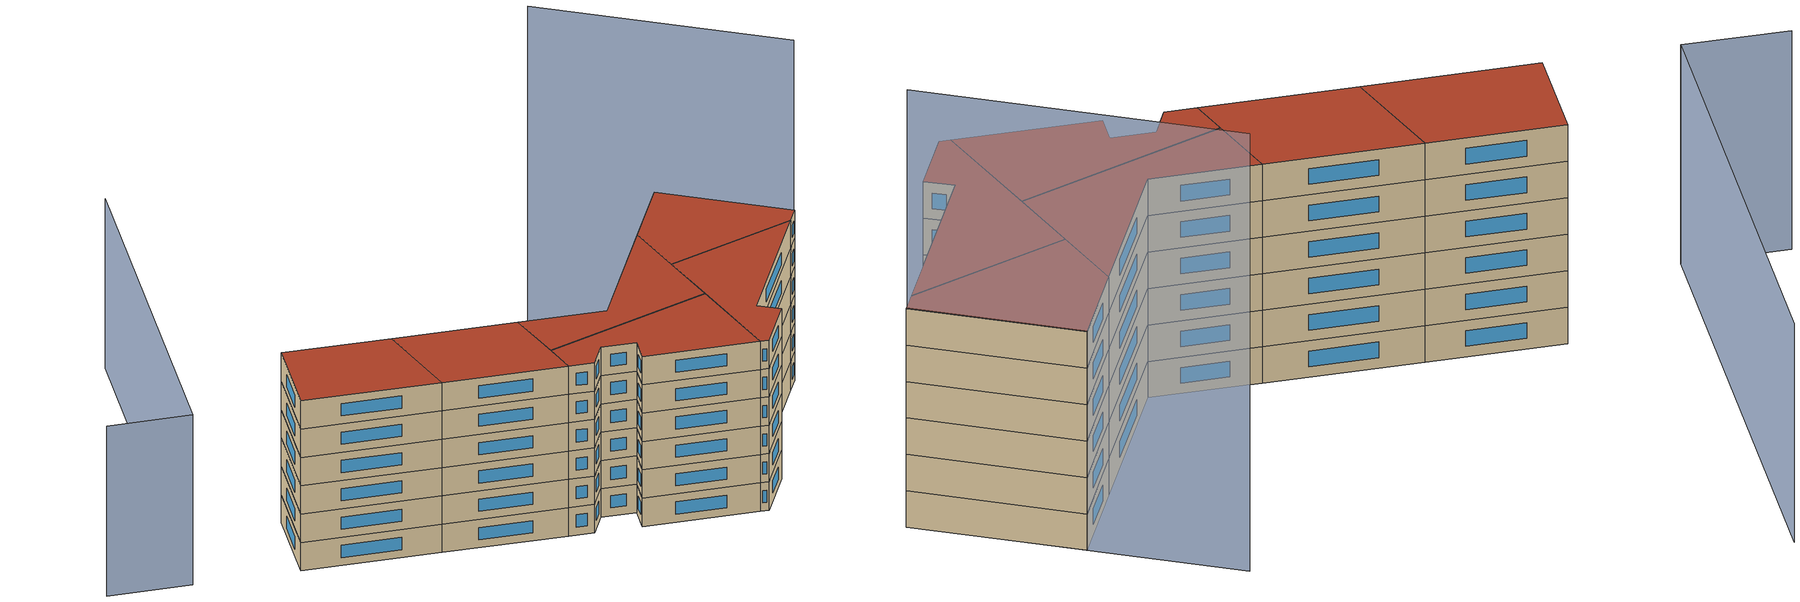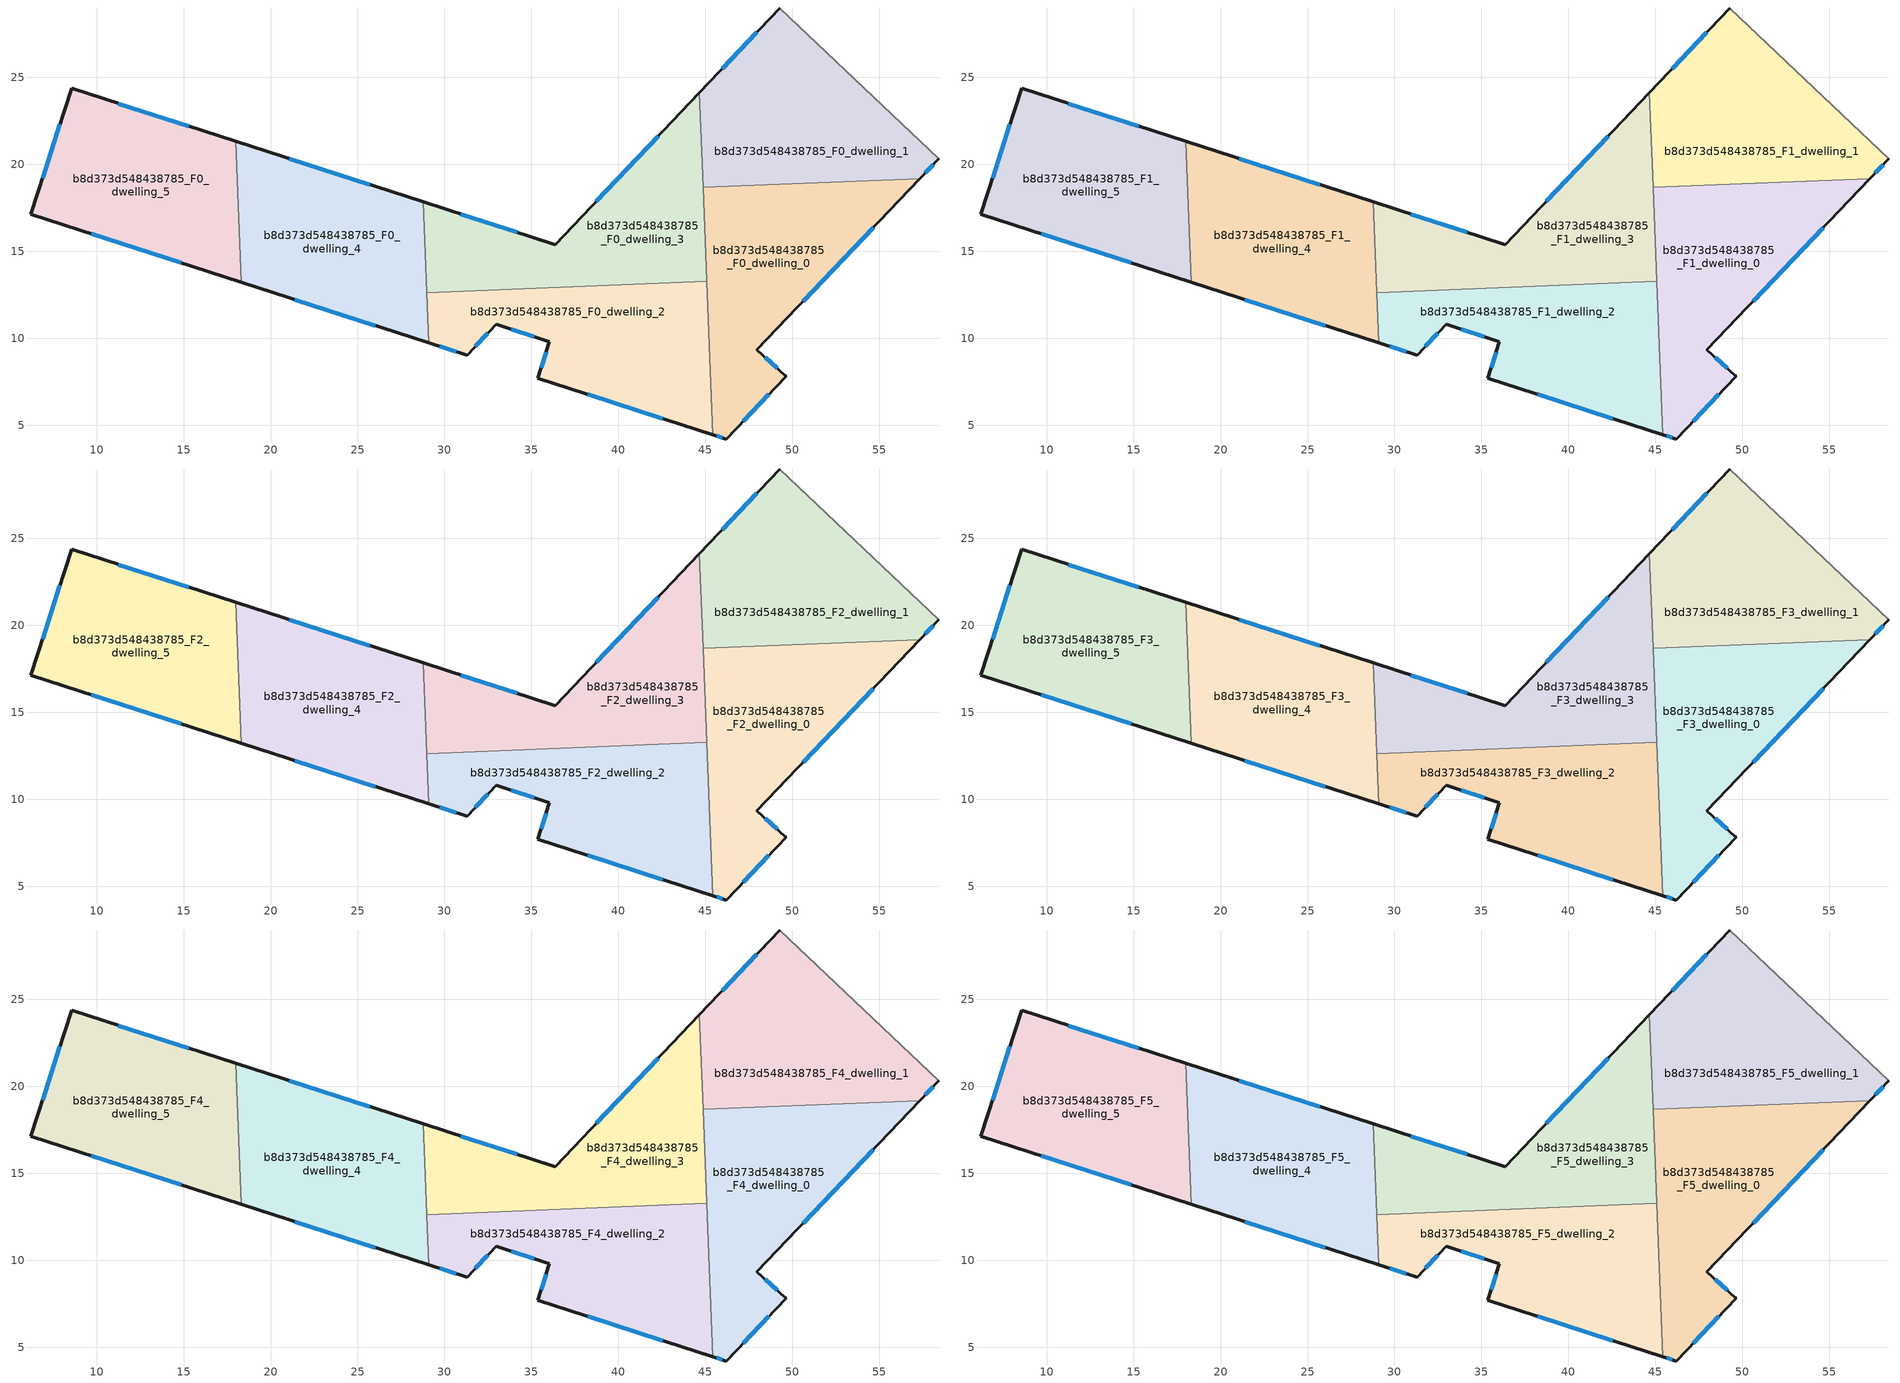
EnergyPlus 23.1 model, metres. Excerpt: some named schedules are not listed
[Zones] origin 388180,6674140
b8d373d548438785_F0_dwelling_0
 floor ground (EU_floor_Construction): 57.34,19.18 47.98,9.33 49.62,7.85 49.65,7.83 46.21,4.21 45.45,4.45 44.87,18.68 z0
 wall outside (EU_wall_Construction): 45.45,4.45 46.21,4.21 49.65,7.83 49.62,7.85 47.98,9.33 57.34,19.18 z0:3
 wall to b8d373d548438785_F0_dwelling_1 (EU_wall_Construction): 57.34,19.18 44.87,18.68 z0:3
 wall to b8d373d548438785_F0_dwelling_2 (EU_wall_Construction): 45.09,13.27 45.45,4.45 z0:3
 wall to b8d373d548438785_F0_dwelling_3 (EU_wall_Construction): 44.87,18.68 45.09,13.27 z0:3
 window (EU_Window_Construction): 49.15,8.27 48.44,8.91 / 47.19,5.24 48.67,6.79 / 45.66,4.38 45.99,4.28 / 50.65,12.14 54.67,16.36 z0.86:2.14
b8d373d548438785_F0_dwelling_1
 floor ground (EU_floor_Construction): 58.42,20.32 57.34,19.18 44.87,18.68 44.66,24.11 49.29,29 z0
 wall outside (EU_wall_Construction): 49.29,29 44.66,24.11 / 57.34,19.18 58.42,20.32 z0:3
 wall adiabatic (EU_wall_Construction): 58.42,20.32 49.29,29 z0:3
 wall to b8d373d548438785_F0_dwelling_3 (EU_wall_Construction): 44.66,24.11 44.87,18.68 z0:3
 window (EU_Window_Construction): 47.97,27.6 45.98,25.51 / 57.65,19.5 58.11,19.99 z0.86:2.14
b8d373d548438785_F0_dwelling_2
 floor ground (EU_floor_Construction): 45.09,13.27 45.45,4.45 35.36,7.71 36.04,9.81 32.97,10.8 31.3,9.02 29.1,9.73 28.98,12.63 z0
 wall outside (EU_wall_Construction): 29.1,9.73 31.3,9.02 32.97,10.8 36.04,9.81 35.36,7.71 45.45,4.45 z0:3
 wall to b8d373d548438785_F0_dwelling_3 (EU_wall_Construction): 45.09,13.27 28.98,12.63 z0:3
 wall to b8d373d548438785_F0_dwelling_4 (EU_wall_Construction): 28.98,12.63 29.1,9.73 z0:3
 window (EU_Window_Construction): 35.85,9.21 35.56,8.31 / 33.85,10.52 35.17,10.09 / 31.78,9.53 32.49,10.29 / 29.73,9.53 30.67,9.22 / 38.24,6.78 42.57,5.38 z0.86:2.14
b8d373d548438785_F0_dwelling_3
 floor ground (EU_floor_Construction): 44.66,24.11 45.09,13.27 28.98,12.63 28.77,17.84 36.36,15.39 z0
 wall outside (EU_wall_Construction): 44.66,24.11 36.36,15.39 28.77,17.84 z0:3
 wall to b8d373d548438785_F0_dwelling_4 (EU_wall_Construction): 28.77,17.84 28.98,12.63 z0:3
 window (EU_Window_Construction): 34.2,16.09 30.94,17.14 / 42.29,21.62 38.73,17.88 z0.86:2.14
b8d373d548438785_F0_dwelling_4
 floor ground (EU_floor_Construction): 28.77,17.84 29.1,9.73 18.32,13.21 18,21.32 z0
 wall outside (EU_wall_Construction): 18.32,13.21 29.1,9.73 / 28.77,17.84 18,21.32 z0:3
 wall to b8d373d548438785_F0_dwelling_5 (EU_wall_Construction): 18,21.32 18.32,13.21 z0:3
 window (EU_Window_Construction): 21.4,12.22 26.02,10.73 / 25.69,18.84 21.07,20.33 z0.86:2.14
b8d373d548438785_F0_dwelling_5
 floor ground (EU_floor_Construction): 18,21.32 18.32,13.21 6.21,17.12 8.55,24.37 z0
 wall outside (EU_wall_Construction): 18,21.32 8.55,24.37 6.21,17.12 18.32,13.21 z0:3
 window (EU_Window_Construction): 9.67,16.01 14.86,14.33 / 7.89,22.3 6.88,19.19 / 15.3,22.19 11.25,23.5 z0.86:2.14
b8d373d548438785_F1_dwelling_0
 floor to b8d373d548438785_F0_dwelling_0 (EU_floor_Construction): 57.34,19.18 47.98,9.33 49.62,7.85 49.65,7.83 46.21,4.21 45.45,4.45 44.87,18.68 z3
 wall outside (EU_wall_Construction): 45.45,4.45 46.21,4.21 49.65,7.83 49.62,7.85 47.98,9.33 57.34,19.18 z3:6
 wall to b8d373d548438785_F1_dwelling_1 (EU_wall_Construction): 57.34,19.18 44.87,18.68 z3:6
 wall to b8d373d548438785_F1_dwelling_2 (EU_wall_Construction): 45.09,13.27 45.45,4.45 z3:6
 wall to b8d373d548438785_F1_dwelling_3 (EU_wall_Construction): 44.87,18.68 45.09,13.27 z3:6
 window (EU_Window_Construction): 49.15,8.27 48.44,8.91 / 47.19,5.24 48.67,6.79 / 45.66,4.38 45.99,4.28 / 50.65,12.14 54.67,16.36 z3.86:5.14
b8d373d548438785_F1_dwelling_1
 floor to b8d373d548438785_F0_dwelling_1 (EU_floor_Construction): 58.42,20.32 57.34,19.18 44.87,18.68 44.66,24.11 49.29,29 z3
 wall outside (EU_wall_Construction): 49.29,29 44.66,24.11 / 57.34,19.18 58.42,20.32 z3:6
 wall adiabatic (EU_wall_Construction): 58.42,20.32 49.29,29 z3:6
 wall to b8d373d548438785_F1_dwelling_3 (EU_wall_Construction): 44.66,24.11 44.87,18.68 z3:6
 window (EU_Window_Construction): 47.97,27.6 45.98,25.51 / 57.65,19.5 58.11,19.99 z3.86:5.14
b8d373d548438785_F1_dwelling_2
 floor to b8d373d548438785_F0_dwelling_2 (EU_floor_Construction): 45.09,13.27 45.45,4.45 35.36,7.71 36.04,9.81 32.97,10.8 31.3,9.02 29.1,9.73 28.98,12.63 z3
 wall outside (EU_wall_Construction): 29.1,9.73 31.3,9.02 32.97,10.8 36.04,9.81 35.36,7.71 45.45,4.45 z3:6
 wall to b8d373d548438785_F1_dwelling_3 (EU_wall_Construction): 45.09,13.27 28.98,12.63 z3:6
 wall to b8d373d548438785_F1_dwelling_4 (EU_wall_Construction): 28.98,12.63 29.1,9.73 z3:6
 window (EU_Window_Construction): 35.85,9.21 35.56,8.31 / 33.85,10.52 35.17,10.09 / 31.78,9.53 32.49,10.29 / 29.73,9.53 30.67,9.22 / 38.24,6.78 42.57,5.38 z3.86:5.14
b8d373d548438785_F1_dwelling_3
 floor to b8d373d548438785_F0_dwelling_3 (EU_floor_Construction): 44.66,24.11 45.09,13.27 28.98,12.63 28.77,17.84 36.36,15.39 z3
 wall outside (EU_wall_Construction): 44.66,24.11 36.36,15.39 28.77,17.84 z3:6
 wall to b8d373d548438785_F1_dwelling_4 (EU_wall_Construction): 28.77,17.84 28.98,12.63 z3:6
 window (EU_Window_Construction): 34.2,16.09 30.94,17.14 / 42.29,21.62 38.73,17.88 z3.86:5.14
b8d373d548438785_F1_dwelling_4
 floor to b8d373d548438785_F0_dwelling_4 (EU_floor_Construction): 28.77,17.84 29.1,9.73 18.32,13.21 18,21.32 z3
 wall outside (EU_wall_Construction): 18.32,13.21 29.1,9.73 / 28.77,17.84 18,21.32 z3:6
 wall to b8d373d548438785_F1_dwelling_5 (EU_wall_Construction): 18,21.32 18.32,13.21 z3:6
 window (EU_Window_Construction): 21.4,12.22 26.02,10.73 / 25.69,18.84 21.07,20.33 z3.86:5.14
b8d373d548438785_F1_dwelling_5
 floor to b8d373d548438785_F0_dwelling_5 (EU_floor_Construction): 18,21.32 18.32,13.21 6.21,17.12 8.55,24.37 z3
 wall outside (EU_wall_Construction): 18,21.32 8.55,24.37 6.21,17.12 18.32,13.21 z3:6
 window (EU_Window_Construction): 9.67,16.01 14.86,14.33 / 7.89,22.3 6.88,19.19 / 15.3,22.19 11.25,23.5 z3.86:5.14
b8d373d548438785_F2_dwelling_0
 floor to b8d373d548438785_F1_dwelling_0 (EU_floor_Construction): 57.34,19.18 47.98,9.33 49.62,7.85 49.65,7.83 46.21,4.21 45.45,4.45 44.87,18.68 z6
 wall outside (EU_wall_Construction): 45.45,4.45 46.21,4.21 49.65,7.83 49.62,7.85 47.98,9.33 57.34,19.18 z6:9
 wall to b8d373d548438785_F2_dwelling_1 (EU_wall_Construction): 57.34,19.18 44.87,18.68 z6:9
 wall to b8d373d548438785_F2_dwelling_2 (EU_wall_Construction): 45.09,13.27 45.45,4.45 z6:9
 wall to b8d373d548438785_F2_dwelling_3 (EU_wall_Construction): 44.87,18.68 45.09,13.27 z6:9
 window (EU_Window_Construction): 49.15,8.27 48.44,8.91 / 47.19,5.24 48.67,6.79 / 45.66,4.38 45.99,4.28 / 50.65,12.14 54.67,16.36 z6.86:8.14
b8d373d548438785_F2_dwelling_1
 floor to b8d373d548438785_F1_dwelling_1 (EU_floor_Construction): 58.42,20.32 57.34,19.18 44.87,18.68 44.66,24.11 49.29,29 z6
 wall outside (EU_wall_Construction): 49.29,29 44.66,24.11 / 57.34,19.18 58.42,20.32 z6:9
 wall adiabatic (EU_wall_Construction): 58.42,20.32 49.29,29 z6:9
 wall to b8d373d548438785_F2_dwelling_3 (EU_wall_Construction): 44.66,24.11 44.87,18.68 z6:9
 window (EU_Window_Construction): 47.97,27.6 45.98,25.51 / 57.65,19.5 58.11,19.99 z6.86:8.14
b8d373d548438785_F2_dwelling_2
 floor to b8d373d548438785_F1_dwelling_2 (EU_floor_Construction): 45.09,13.27 45.45,4.45 35.36,7.71 36.04,9.81 32.97,10.8 31.3,9.02 29.1,9.73 28.98,12.63 z6
 wall outside (EU_wall_Construction): 29.1,9.73 31.3,9.02 32.97,10.8 36.04,9.81 35.36,7.71 45.45,4.45 z6:9
 wall to b8d373d548438785_F2_dwelling_3 (EU_wall_Construction): 45.09,13.27 28.98,12.63 z6:9
 wall to b8d373d548438785_F2_dwelling_4 (EU_wall_Construction): 28.98,12.63 29.1,9.73 z6:9
 window (EU_Window_Construction): 35.85,9.21 35.56,8.31 / 33.85,10.52 35.17,10.09 / 31.78,9.53 32.49,10.29 / 29.73,9.53 30.67,9.22 / 38.24,6.78 42.57,5.38 z6.86:8.14
b8d373d548438785_F2_dwelling_3
 floor to b8d373d548438785_F1_dwelling_3 (EU_floor_Construction): 44.66,24.11 45.09,13.27 28.98,12.63 28.77,17.84 36.36,15.39 z6
 wall outside (EU_wall_Construction): 44.66,24.11 36.36,15.39 28.77,17.84 z6:9
 wall to b8d373d548438785_F2_dwelling_4 (EU_wall_Construction): 28.77,17.84 28.98,12.63 z6:9
 window (EU_Window_Construction): 34.2,16.09 30.94,17.14 / 42.29,21.62 38.73,17.88 z6.86:8.14
b8d373d548438785_F2_dwelling_4
 floor to b8d373d548438785_F1_dwelling_4 (EU_floor_Construction): 28.77,17.84 29.1,9.73 18.32,13.21 18,21.32 z6
 wall outside (EU_wall_Construction): 18.32,13.21 29.1,9.73 / 28.77,17.84 18,21.32 z6:9
 wall to b8d373d548438785_F2_dwelling_5 (EU_wall_Construction): 18,21.32 18.32,13.21 z6:9
 window (EU_Window_Construction): 21.4,12.22 26.02,10.73 / 25.69,18.84 21.07,20.33 z6.86:8.14
b8d373d548438785_F2_dwelling_5
 floor to b8d373d548438785_F1_dwelling_5 (EU_floor_Construction): 18,21.32 18.32,13.21 6.21,17.12 8.55,24.37 z6
 wall outside (EU_wall_Construction): 18,21.32 8.55,24.37 6.21,17.12 18.32,13.21 z6:9
 window (EU_Window_Construction): 9.67,16.01 14.86,14.33 / 7.89,22.3 6.88,19.19 / 15.3,22.19 11.25,23.5 z6.86:8.14
b8d373d548438785_F3_dwelling_0
 floor to b8d373d548438785_F2_dwelling_0 (EU_floor_Construction): 57.34,19.18 47.98,9.33 49.62,7.85 49.65,7.83 46.21,4.21 45.45,4.45 44.87,18.68 z9
 wall outside (EU_wall_Construction): 45.45,4.45 46.21,4.21 49.65,7.83 49.62,7.85 47.98,9.33 57.34,19.18 z9:12
 wall to b8d373d548438785_F3_dwelling_1 (EU_wall_Construction): 57.34,19.18 44.87,18.68 z9:12
 wall to b8d373d548438785_F3_dwelling_2 (EU_wall_Construction): 45.09,13.27 45.45,4.45 z9:12
 wall to b8d373d548438785_F3_dwelling_3 (EU_wall_Construction): 44.87,18.68 45.09,13.27 z9:12
 window (EU_Window_Construction): 49.15,8.27 48.44,8.91 / 47.19,5.24 48.67,6.79 / 45.66,4.38 45.99,4.28 / 50.65,12.14 54.67,16.36 z9.86:11.14
b8d373d548438785_F3_dwelling_1
 floor to b8d373d548438785_F2_dwelling_1 (EU_floor_Construction): 58.42,20.32 57.34,19.18 44.87,18.68 44.66,24.11 49.29,29 z9
 wall outside (EU_wall_Construction): 49.29,29 44.66,24.11 / 57.34,19.18 58.42,20.32 z9:12
 wall adiabatic (EU_wall_Construction): 58.42,20.32 49.29,29 z9:12
 wall to b8d373d548438785_F3_dwelling_3 (EU_wall_Construction): 44.66,24.11 44.87,18.68 z9:12
 window (EU_Window_Construction): 47.97,27.6 45.98,25.51 / 57.65,19.5 58.11,19.99 z9.86:11.14
b8d373d548438785_F3_dwelling_2
 floor to b8d373d548438785_F2_dwelling_2 (EU_floor_Construction): 45.09,13.27 45.45,4.45 35.36,7.71 36.04,9.81 32.97,10.8 31.3,9.02 29.1,9.73 28.98,12.63 z9
 wall outside (EU_wall_Construction): 29.1,9.73 31.3,9.02 32.97,10.8 36.04,9.81 35.36,7.71 45.45,4.45 z9:12
 wall to b8d373d548438785_F3_dwelling_3 (EU_wall_Construction): 45.09,13.27 28.98,12.63 z9:12
 wall to b8d373d548438785_F3_dwelling_4 (EU_wall_Construction): 28.98,12.63 29.1,9.73 z9:12
 window (EU_Window_Construction): 35.85,9.21 35.56,8.31 / 33.85,10.52 35.17,10.09 / 31.78,9.53 32.49,10.29 / 29.73,9.53 30.67,9.22 / 38.24,6.78 42.57,5.38 z9.86:11.14
b8d373d548438785_F3_dwelling_3
 floor to b8d373d548438785_F2_dwelling_3 (EU_floor_Construction): 44.66,24.11 45.09,13.27 28.98,12.63 28.77,17.84 36.36,15.39 z9
 wall outside (EU_wall_Construction): 44.66,24.11 36.36,15.39 28.77,17.84 z9:12
 wall to b8d373d548438785_F3_dwelling_4 (EU_wall_Construction): 28.77,17.84 28.98,12.63 z9:12
 window (EU_Window_Construction): 34.2,16.09 30.94,17.14 / 42.29,21.62 38.73,17.88 z9.86:11.14
b8d373d548438785_F3_dwelling_4
 floor to b8d373d548438785_F2_dwelling_4 (EU_floor_Construction): 28.77,17.84 29.1,9.73 18.32,13.21 18,21.32 z9
 wall outside (EU_wall_Construction): 18.32,13.21 29.1,9.73 / 28.77,17.84 18,21.32 z9:12
 wall to b8d373d548438785_F3_dwelling_5 (EU_wall_Construction): 18,21.32 18.32,13.21 z9:12
 window (EU_Window_Construction): 21.4,12.22 26.02,10.73 / 25.69,18.84 21.07,20.33 z9.86:11.14
b8d373d548438785_F3_dwelling_5
 floor to b8d373d548438785_F2_dwelling_5 (EU_floor_Construction): 18,21.32 18.32,13.21 6.21,17.12 8.55,24.37 z9
 wall outside (EU_wall_Construction): 18,21.32 8.55,24.37 6.21,17.12 18.32,13.21 z9:12
 window (EU_Window_Construction): 9.67,16.01 14.86,14.33 / 7.89,22.3 6.88,19.19 / 15.3,22.19 11.25,23.5 z9.86:11.14
b8d373d548438785_F4_dwelling_0
 floor to b8d373d548438785_F3_dwelling_0 (EU_floor_Construction): 57.34,19.18 47.98,9.33 49.62,7.85 49.65,7.83 46.21,4.21 45.45,4.45 44.87,18.68 z12
 wall outside (EU_wall_Construction): 45.45,4.45 46.21,4.21 49.65,7.83 49.62,7.85 47.98,9.33 57.34,19.18 z12:15
 wall to b8d373d548438785_F4_dwelling_1 (EU_wall_Construction): 57.34,19.18 44.87,18.68 z12:15
 wall to b8d373d548438785_F4_dwelling_2 (EU_wall_Construction): 45.09,13.27 45.45,4.45 z12:15
 wall to b8d373d548438785_F4_dwelling_3 (EU_wall_Construction): 44.87,18.68 45.09,13.27 z12:15
 window (EU_Window_Construction): 49.15,8.27 48.44,8.91 / 47.19,5.24 48.67,6.79 / 45.66,4.38 45.99,4.28 / 50.65,12.14 54.67,16.36 z12.86:14.14
b8d373d548438785_F4_dwelling_1
 floor to b8d373d548438785_F3_dwelling_1 (EU_floor_Construction): 58.42,20.32 57.34,19.18 44.87,18.68 44.66,24.11 49.29,29 z12
 wall outside (EU_wall_Construction): 49.29,29 44.66,24.11 / 57.34,19.18 58.42,20.32 z12:15
 wall adiabatic (EU_wall_Construction): 58.42,20.32 49.29,29 z12:15
 wall to b8d373d548438785_F4_dwelling_3 (EU_wall_Construction): 44.66,24.11 44.87,18.68 z12:15
 window (EU_Window_Construction): 47.97,27.6 45.98,25.51 / 57.65,19.5 58.11,19.99 z12.86:14.14
b8d373d548438785_F4_dwelling_2
 floor to b8d373d548438785_F3_dwelling_2 (EU_floor_Construction): 45.09,13.27 45.45,4.45 35.36,7.71 36.04,9.81 32.97,10.8 31.3,9.02 29.1,9.73 28.98,12.63 z12
 wall outside (EU_wall_Construction): 29.1,9.73 31.3,9.02 32.97,10.8 36.04,9.81 35.36,7.71 45.45,4.45 z12:15
 wall to b8d373d548438785_F4_dwelling_3 (EU_wall_Construction): 45.09,13.27 28.98,12.63 z12:15
 wall to b8d373d548438785_F4_dwelling_4 (EU_wall_Construction): 28.98,12.63 29.1,9.73 z12:15
 window (EU_Window_Construction): 35.85,9.21 35.56,8.31 / 33.85,10.52 35.17,10.09 / 31.78,9.53 32.49,10.29 / 29.73,9.53 30.67,9.22 / 38.24,6.78 42.57,5.38 z12.86:14.14
b8d373d548438785_F4_dwelling_3
 floor to b8d373d548438785_F3_dwelling_3 (EU_floor_Construction): 44.66,24.11 45.09,13.27 28.98,12.63 28.77,17.84 36.36,15.39 z12
 wall outside (EU_wall_Construction): 44.66,24.11 36.36,15.39 28.77,17.84 z12:15
 wall to b8d373d548438785_F4_dwelling_4 (EU_wall_Construction): 28.77,17.84 28.98,12.63 z12:15
 window (EU_Window_Construction): 34.2,16.09 30.94,17.14 / 42.29,21.62 38.73,17.88 z12.86:14.14
b8d373d548438785_F4_dwelling_4
 floor to b8d373d548438785_F3_dwelling_4 (EU_floor_Construction): 28.77,17.84 29.1,9.73 18.32,13.21 18,21.32 z12
 wall outside (EU_wall_Construction): 18.32,13.21 29.1,9.73 / 28.77,17.84 18,21.32 z12:15
 wall to b8d373d548438785_F4_dwelling_5 (EU_wall_Construction): 18,21.32 18.32,13.21 z12:15
 window (EU_Window_Construction): 21.4,12.22 26.02,10.73 / 25.69,18.84 21.07,20.33 z12.86:14.14
b8d373d548438785_F4_dwelling_5
 floor to b8d373d548438785_F3_dwelling_5 (EU_floor_Construction): 18,21.32 18.32,13.21 6.21,17.12 8.55,24.37 z12
 wall outside (EU_wall_Construction): 18,21.32 8.55,24.37 6.21,17.12 18.32,13.21 z12:15
 window (EU_Window_Construction): 9.67,16.01 14.86,14.33 / 7.89,22.3 6.88,19.19 / 15.3,22.19 11.25,23.5 z12.86:14.14
b8d373d548438785_F5_dwelling_0
 floor to b8d373d548438785_F4_dwelling_0 (EU_floor_Construction): 57.34,19.18 47.98,9.33 49.62,7.85 49.65,7.83 46.21,4.21 45.45,4.45 44.87,18.68 z15
 wall outside (EU_wall_Construction): 45.45,4.45 46.21,4.21 49.65,7.83 49.62,7.85 47.98,9.33 57.34,19.18 z15:18
 wall to b8d373d548438785_F5_dwelling_1 (EU_wall_Construction): 57.34,19.18 44.87,18.68 z15:18
 wall to b8d373d548438785_F5_dwelling_2 (EU_wall_Construction): 45.09,13.27 45.45,4.45 z15:18
 wall to b8d373d548438785_F5_dwelling_3 (EU_wall_Construction): 44.87,18.68 45.09,13.27 z15:18
 window (EU_Window_Construction): 49.15,8.27 48.44,8.91 / 47.19,5.24 48.67,6.79 / 45.66,4.38 45.99,4.28 / 50.65,12.14 54.67,16.36 z15.86:17.14
 roof outside (EU_roof_Construction): 49.65,7.83 49.62,7.85 47.98,9.33 57.34,19.18 44.87,18.68 45.45,4.45 46.21,4.21 z18
b8d373d548438785_F5_dwelling_1
 floor to b8d373d548438785_F4_dwelling_1 (EU_floor_Construction): 58.42,20.32 57.34,19.18 44.87,18.68 44.66,24.11 49.29,29 z15
 wall outside (EU_wall_Construction): 49.29,29 44.66,24.11 / 57.34,19.18 58.42,20.32 z15:18
 wall adiabatic (EU_wall_Construction): 58.42,20.32 49.29,29 z15:18
 wall to b8d373d548438785_F5_dwelling_3 (EU_wall_Construction): 44.66,24.11 44.87,18.68 z15:18
 window (EU_Window_Construction): 47.97,27.6 45.98,25.51 / 57.65,19.5 58.11,19.99 z15.86:17.14
 roof outside (EU_roof_Construction): 57.34,19.18 58.42,20.32 49.29,29 44.66,24.11 44.87,18.68 z18
b8d373d548438785_F5_dwelling_2
 floor to b8d373d548438785_F4_dwelling_2 (EU_floor_Construction): 45.09,13.27 45.45,4.45 35.36,7.71 36.04,9.81 32.97,10.8 31.3,9.02 29.1,9.73 28.98,12.63 z15
 wall outside (EU_wall_Construction): 29.1,9.73 31.3,9.02 32.97,10.8 36.04,9.81 35.36,7.71 45.45,4.45 z15:18
 wall to b8d373d548438785_F5_dwelling_3 (EU_wall_Construction): 45.09,13.27 28.98,12.63 z15:18
 wall to b8d373d548438785_F5_dwelling_4 (EU_wall_Construction): 28.98,12.63 29.1,9.73 z15:18
 window (EU_Window_Construction): 35.85,9.21 35.56,8.31 / 33.85,10.52 35.17,10.09 / 31.78,9.53 32.49,10.29 / 29.73,9.53 30.67,9.22 / 38.24,6.78 42.57,5.38 z15.86:17.14
 roof outside (EU_roof_Construction): 45.45,4.45 45.09,13.27 28.98,12.63 29.1,9.73 31.3,9.02 32.97,10.8 36.04,9.81 35.36,7.71 z18
b8d373d548438785_F5_dwelling_3
 floor to b8d373d548438785_F4_dwelling_3 (EU_floor_Construction): 44.66,24.11 45.09,13.27 28.98,12.63 28.77,17.84 36.36,15.39 z15
 wall outside (EU_wall_Construction): 44.66,24.11 36.36,15.39 28.77,17.84 z15:18
 wall to b8d373d548438785_F5_dwelling_4 (EU_wall_Construction): 28.77,17.84 28.98,12.63 z15:18
 window (EU_Window_Construction): 34.2,16.09 30.94,17.14 / 42.29,21.62 38.73,17.88 z15.86:17.14
 roof outside (EU_roof_Construction): 45.09,13.27 44.66,24.11 36.36,15.39 28.77,17.84 28.98,12.63 z18
b8d373d548438785_F5_dwelling_4
 floor to b8d373d548438785_F4_dwelling_4 (EU_floor_Construction): 28.77,17.84 29.1,9.73 18.32,13.21 18,21.32 z15
 wall outside (EU_wall_Construction): 18.32,13.21 29.1,9.73 / 28.77,17.84 18,21.32 z15:18
 wall to b8d373d548438785_F5_dwelling_5 (EU_wall_Construction): 18,21.32 18.32,13.21 z15:18
 window (EU_Window_Construction): 21.4,12.22 26.02,10.73 / 25.69,18.84 21.07,20.33 z15.86:17.14
 roof outside (EU_roof_Construction): 29.1,9.73 28.77,17.84 18,21.32 18.32,13.21 z18
b8d373d548438785_F5_dwelling_5
 floor to b8d373d548438785_F4_dwelling_5 (EU_floor_Construction): 18,21.32 18.32,13.21 6.21,17.12 8.55,24.37 z15
 wall outside (EU_wall_Construction): 18,21.32 8.55,24.37 6.21,17.12 18.32,13.21 z15:18
 window (EU_Window_Construction): 9.67,16.01 14.86,14.33 / 7.89,22.3 6.88,19.19 / 15.3,22.19 11.25,23.5 z15.86:17.14
 roof outside (EU_roof_Construction): 18.32,13.21 18,21.32 8.55,24.37 6.21,17.12 z18
shading: 7.58,52.74 -2.97,20.09 / -2.97,20.09 -10.31,22.46 z0:18; 58.35,20.36 41.09,36.82 z0:36
[Building]
EU S2 Campaign: North Axis=0; Terrain=City; Solar Distribution=FullExterior
[Site:Location]
Helsinki-Vantaa.AP: Latitude=60.317; Longitude=24.963; Time Zone=2; Elevation=54.6
[SizingPeriod:WeatherFileDays]
AnnualSizingPeriod: Begin Month=1; Begin Day of Month=1; End Month=12; End Day of Month=31; Day of Week for Start Day=Monday; Use Weather File Daylight Saving Period=No; Use Weather File Rain and Snow Indicators=No
[MATERIAL]
EU_InternalMass_Material: Roughness=MediumRough; Thickness=0.1; Conductivity=1; Density=1800; Specific Heat=900; Thermal Absorptance=0.9; Solar Absorptance=0.7; Visible Absorptance=0.7
[MATERIAL:NOMASS] Roughness=MediumRough; Thermal Absorptance=0.9; Solar Absorptance=0.7; Visible Absorptance=0.7
Name | Thermal Resistance
EU_wall_NoMass | 5.91765
EU_roof_NoMass | 11.1778
EU_floor_NoMass | 6.2875
[WINDOWMATERIAL:SIMPLEGLAZINGSYSTEM]
EU_Window_SimpleGlazing: UFactor=0.994035; Solar Heat Gain Coefficient=0.7; Visible Transmittance=0.7
[CONSTRUCTION]
EU_wall_Construction: EU_wall_NoMass
EU_roof_Construction: EU_roof_NoMass
EU_floor_Construction: EU_floor_NoMass
EU_Window_Construction: EU_Window_SimpleGlazing
EU_InternalMass_Construction: EU_InternalMass_Material
[ZONE] Type=1; Multiplier=1; Ceiling Height=autocalculate; Floor Area=autocalculate; Part of Total Floor Area=Yes
Name | Volume
b8d373d548438785_F0_dwelling_0; b8d373d548438785_F1_dwelling_0; b8d373d548438785_F2_dwelling_0; b8d373d548438785_F3_dwelling_0; b8d373d548438785_F4_dwelling_0; b8d373d548438785_F5_dwelling_0 | 258.756
b8d373d548438785_F0_dwelling_1; b8d373d548438785_F1_dwelling_1; b8d373d548438785_F2_dwelling_1; b8d373d548438785_F3_dwelling_1; b8d373d548438785_F4_dwelling_1; b8d373d548438785_F5_dwelling_1 | 258.732
b8d373d548438785_F0_dwelling_2; b8d373d548438785_F1_dwelling_2; b8d373d548438785_F2_dwelling_2; b8d373d548438785_F3_dwelling_2; b8d373d548438785_F4_dwelling_2; b8d373d548438785_F5_dwelling_2 | 258.763
b8d373d548438785_F0_dwelling_3; b8d373d548438785_F1_dwelling_3; b8d373d548438785_F2_dwelling_3; b8d373d548438785_F3_dwelling_3; b8d373d548438785_F4_dwelling_3; b8d373d548438785_F5_dwelling_3; b8d373d548438785_F0_dwelling_4; b8d373d548438785_F1_dwelling_4; b8d373d548438785_F2_dwelling_4; b8d373d548438785_F3_dwelling_4; b8d373d548438785_F4_dwelling_4; b8d373d548438785_F5_dwelling_4 | 258.76
b8d373d548438785_F0_dwelling_5; b8d373d548438785_F1_dwelling_5; b8d373d548438785_F2_dwelling_5; b8d373d548438785_F3_dwelling_5; b8d373d548438785_F4_dwelling_5; b8d373d548438785_F5_dwelling_5 | 258.762
[INTERNALMASS] Construction=EU_InternalMass_Construction
Name | Zone or ZoneList | Surface Area
b8d373d548438785_F0_dwelling_0_EU_InternalMass | b8d373d548438785_F0_dwelling_0 | 86.2523
b8d373d548438785_F0_dwelling_1_EU_InternalMass | b8d373d548438785_F0_dwelling_1 | 86.2451
b8d373d548438785_F0_dwelling_2_EU_InternalMass | b8d373d548438785_F0_dwelling_2 | 86.2538
b8d373d548438785_F0_dwelling_3_EU_InternalMass | b8d373d548438785_F0_dwelling_3 | 86.2528
b8d373d548438785_F0_dwelling_4_EU_InternalMass | b8d373d548438785_F0_dwelling_4 | 86.2534
b8d373d548438785_F0_dwelling_5_EU_InternalMass | b8d373d548438785_F0_dwelling_5 | 86.2543
b8d373d548438785_F1_dwelling_0_EU_InternalMass | b8d373d548438785_F1_dwelling_0 | 86.2523
b8d373d548438785_F1_dwelling_1_EU_InternalMass | b8d373d548438785_F1_dwelling_1 | 86.2451
b8d373d548438785_F1_dwelling_2_EU_InternalMass | b8d373d548438785_F1_dwelling_2 | 86.2538
b8d373d548438785_F1_dwelling_3_EU_InternalMass | b8d373d548438785_F1_dwelling_3 | 86.2528
b8d373d548438785_F1_dwelling_4_EU_InternalMass | b8d373d548438785_F1_dwelling_4 | 86.2534
b8d373d548438785_F1_dwelling_5_EU_InternalMass | b8d373d548438785_F1_dwelling_5 | 86.2543
b8d373d548438785_F2_dwelling_0_EU_InternalMass | b8d373d548438785_F2_dwelling_0 | 86.2523
b8d373d548438785_F2_dwelling_1_EU_InternalMass | b8d373d548438785_F2_dwelling_1 | 86.2451
b8d373d548438785_F2_dwelling_2_EU_InternalMass | b8d373d548438785_F2_dwelling_2 | 86.2538
b8d373d548438785_F2_dwelling_3_EU_InternalMass | b8d373d548438785_F2_dwelling_3 | 86.2528
b8d373d548438785_F2_dwelling_4_EU_InternalMass | b8d373d548438785_F2_dwelling_4 | 86.2534
b8d373d548438785_F2_dwelling_5_EU_InternalMass | b8d373d548438785_F2_dwelling_5 | 86.2543
b8d373d548438785_F3_dwelling_0_EU_InternalMass | b8d373d548438785_F3_dwelling_0 | 86.2523
b8d373d548438785_F3_dwelling_1_EU_InternalMass | b8d373d548438785_F3_dwelling_1 | 86.2451
b8d373d548438785_F3_dwelling_2_EU_InternalMass | b8d373d548438785_F3_dwelling_2 | 86.2538
b8d373d548438785_F3_dwelling_3_EU_InternalMass | b8d373d548438785_F3_dwelling_3 | 86.2528
b8d373d548438785_F3_dwelling_4_EU_InternalMass | b8d373d548438785_F3_dwelling_4 | 86.2534
b8d373d548438785_F3_dwelling_5_EU_InternalMass | b8d373d548438785_F3_dwelling_5 | 86.2543
b8d373d548438785_F4_dwelling_0_EU_InternalMass | b8d373d548438785_F4_dwelling_0 | 86.2523
b8d373d548438785_F4_dwelling_1_EU_InternalMass | b8d373d548438785_F4_dwelling_1 | 86.2451
b8d373d548438785_F4_dwelling_2_EU_InternalMass | b8d373d548438785_F4_dwelling_2 | 86.2538
b8d373d548438785_F4_dwelling_3_EU_InternalMass | b8d373d548438785_F4_dwelling_3 | 86.2528
b8d373d548438785_F4_dwelling_4_EU_InternalMass | b8d373d548438785_F4_dwelling_4 | 86.2534
b8d373d548438785_F4_dwelling_5_EU_InternalMass | b8d373d548438785_F4_dwelling_5 | 86.2543
b8d373d548438785_F5_dwelling_0_EU_InternalMass | b8d373d548438785_F5_dwelling_0 | 86.2523
b8d373d548438785_F5_dwelling_1_EU_InternalMass | b8d373d548438785_F5_dwelling_1 | 86.2451
b8d373d548438785_F5_dwelling_2_EU_InternalMass | b8d373d548438785_F5_dwelling_2 | 86.2538
b8d373d548438785_F5_dwelling_3_EU_InternalMass | b8d373d548438785_F5_dwelling_3 | 86.2528
b8d373d548438785_F5_dwelling_4_EU_InternalMass | b8d373d548438785_F5_dwelling_4 | 86.2534
b8d373d548438785_F5_dwelling_5_EU_InternalMass | b8d373d548438785_F5_dwelling_5 | 86.2543
[OTHEREQUIPMENT] Fuel Type=Electricity; Design Level Calculation Method=Watts/Area; Power per Zone Floor Area=1; Fraction Latent=0; Fraction Radiant=0; Fraction Lost=0; Carbon Dioxide Generation Rate=0; EndUse Subcategory=EU_Step8_InternalGains
Name | Zone or ZoneList or Space or SpaceList | Schedule
EU_Step8_InternalGain_b8d373d548438785_F0_dwelling_0_f000 | b8d373d548438785_F0_dwelling_0 | EU_Step8_GainSchedule_b8d373d548438785_F0_dwelling_0_f000
EU_Step8_InternalGain_b8d373d548438785_F0_dwelling_1_f000 | b8d373d548438785_F0_dwelling_1 | EU_Step8_GainSchedule_b8d373d548438785_F0_dwelling_1_f000
EU_Step8_InternalGain_b8d373d548438785_F0_dwelling_2_f000 | b8d373d548438785_F0_dwelling_2 | EU_Step8_GainSchedule_b8d373d548438785_F0_dwelling_2_f000
EU_Step8_InternalGain_b8d373d548438785_F0_dwelling_3_f000 | b8d373d548438785_F0_dwelling_3 | EU_Step8_GainSchedule_b8d373d548438785_F0_dwelling_3_f000
EU_Step8_InternalGain_b8d373d548438785_F0_dwelling_4_f000 | b8d373d548438785_F0_dwelling_4 | EU_Step8_GainSchedule_b8d373d548438785_F0_dwelling_4_f000
EU_Step8_InternalGain_b8d373d548438785_F0_dwelling_5_f000 | b8d373d548438785_F0_dwelling_5 | EU_Step8_GainSchedule_b8d373d548438785_F0_dwelling_5_f000
EU_Step8_InternalGain_b8d373d548438785_F1_dwelling_0_f000 | b8d373d548438785_F1_dwelling_0 | EU_Step8_GainSchedule_b8d373d548438785_F1_dwelling_0_f000
EU_Step8_InternalGain_b8d373d548438785_F1_dwelling_1_f000 | b8d373d548438785_F1_dwelling_1 | EU_Step8_GainSchedule_b8d373d548438785_F1_dwelling_1_f000
EU_Step8_InternalGain_b8d373d548438785_F1_dwelling_2_f000 | b8d373d548438785_F1_dwelling_2 | EU_Step8_GainSchedule_b8d373d548438785_F1_dwelling_2_f000
EU_Step8_InternalGain_b8d373d548438785_F1_dwelling_3_f000 | b8d373d548438785_F1_dwelling_3 | EU_Step8_GainSchedule_b8d373d548438785_F1_dwelling_3_f000
EU_Step8_InternalGain_b8d373d548438785_F1_dwelling_4_f000 | b8d373d548438785_F1_dwelling_4 | EU_Step8_GainSchedule_b8d373d548438785_F1_dwelling_4_f000
EU_Step8_InternalGain_b8d373d548438785_F1_dwelling_5_f000 | b8d373d548438785_F1_dwelling_5 | EU_Step8_GainSchedule_b8d373d548438785_F1_dwelling_5_f000
EU_Step8_InternalGain_b8d373d548438785_F2_dwelling_0_f000 | b8d373d548438785_F2_dwelling_0 | EU_Step8_GainSchedule_b8d373d548438785_F2_dwelling_0_f000
EU_Step8_InternalGain_b8d373d548438785_F2_dwelling_1_f000 | b8d373d548438785_F2_dwelling_1 | EU_Step8_GainSchedule_b8d373d548438785_F2_dwelling_1_f000
EU_Step8_InternalGain_b8d373d548438785_F2_dwelling_2_f000 | b8d373d548438785_F2_dwelling_2 | EU_Step8_GainSchedule_b8d373d548438785_F2_dwelling_2_f000
EU_Step8_InternalGain_b8d373d548438785_F2_dwelling_3_f000 | b8d373d548438785_F2_dwelling_3 | EU_Step8_GainSchedule_b8d373d548438785_F2_dwelling_3_f000
EU_Step8_InternalGain_b8d373d548438785_F2_dwelling_4_f000 | b8d373d548438785_F2_dwelling_4 | EU_Step8_GainSchedule_b8d373d548438785_F2_dwelling_4_f000
EU_Step8_InternalGain_b8d373d548438785_F2_dwelling_5_f000 | b8d373d548438785_F2_dwelling_5 | EU_Step8_GainSchedule_b8d373d548438785_F2_dwelling_5_f000
EU_Step8_InternalGain_b8d373d548438785_F3_dwelling_0_f000 | b8d373d548438785_F3_dwelling_0 | EU_Step8_GainSchedule_b8d373d548438785_F3_dwelling_0_f000
EU_Step8_InternalGain_b8d373d548438785_F3_dwelling_1_f000 | b8d373d548438785_F3_dwelling_1 | EU_Step8_GainSchedule_b8d373d548438785_F3_dwelling_1_f000
EU_Step8_InternalGain_b8d373d548438785_F3_dwelling_2_f000 | b8d373d548438785_F3_dwelling_2 | EU_Step8_GainSchedule_b8d373d548438785_F3_dwelling_2_f000
EU_Step8_InternalGain_b8d373d548438785_F3_dwelling_3_f000 | b8d373d548438785_F3_dwelling_3 | EU_Step8_GainSchedule_b8d373d548438785_F3_dwelling_3_f000
EU_Step8_InternalGain_b8d373d548438785_F3_dwelling_4_f000 | b8d373d548438785_F3_dwelling_4 | EU_Step8_GainSchedule_b8d373d548438785_F3_dwelling_4_f000
EU_Step8_InternalGain_b8d373d548438785_F3_dwelling_5_f000 | b8d373d548438785_F3_dwelling_5 | EU_Step8_GainSchedule_b8d373d548438785_F3_dwelling_5_f000
EU_Step8_InternalGain_b8d373d548438785_F4_dwelling_0_f000 | b8d373d548438785_F4_dwelling_0 | EU_Step8_GainSchedule_b8d373d548438785_F4_dwelling_0_f000
EU_Step8_InternalGain_b8d373d548438785_F4_dwelling_1_f000 | b8d373d548438785_F4_dwelling_1 | EU_Step8_GainSchedule_b8d373d548438785_F4_dwelling_1_f000
EU_Step8_InternalGain_b8d373d548438785_F4_dwelling_2_f000 | b8d373d548438785_F4_dwelling_2 | EU_Step8_GainSchedule_b8d373d548438785_F4_dwelling_2_f000
EU_Step8_InternalGain_b8d373d548438785_F4_dwelling_3_f000 | b8d373d548438785_F4_dwelling_3 | EU_Step8_GainSchedule_b8d373d548438785_F4_dwelling_3_f000
EU_Step8_InternalGain_b8d373d548438785_F4_dwelling_4_f000 | b8d373d548438785_F4_dwelling_4 | EU_Step8_GainSchedule_b8d373d548438785_F4_dwelling_4_f000
EU_Step8_InternalGain_b8d373d548438785_F4_dwelling_5_f000 | b8d373d548438785_F4_dwelling_5 | EU_Step8_GainSchedule_b8d373d548438785_F4_dwelling_5_f000
EU_Step8_InternalGain_b8d373d548438785_F5_dwelling_0_f000 | b8d373d548438785_F5_dwelling_0 | EU_Step8_GainSchedule_b8d373d548438785_F5_dwelling_0_f000
EU_Step8_InternalGain_b8d373d548438785_F5_dwelling_1_f000 | b8d373d548438785_F5_dwelling_1 | EU_Step8_GainSchedule_b8d373d548438785_F5_dwelling_1_f000
EU_Step8_InternalGain_b8d373d548438785_F5_dwelling_2_f000 | b8d373d548438785_F5_dwelling_2 | EU_Step8_GainSchedule_b8d373d548438785_F5_dwelling_2_f000
EU_Step8_InternalGain_b8d373d548438785_F5_dwelling_3_f000 | b8d373d548438785_F5_dwelling_3 | EU_Step8_GainSchedule_b8d373d548438785_F5_dwelling_3_f000
EU_Step8_InternalGain_b8d373d548438785_F5_dwelling_4_f000 | b8d373d548438785_F5_dwelling_4 | EU_Step8_GainSchedule_b8d373d548438785_F5_dwelling_4_f000
EU_Step8_InternalGain_b8d373d548438785_F5_dwelling_5_f000 | b8d373d548438785_F5_dwelling_5 | EU_Step8_GainSchedule_b8d373d548438785_F5_dwelling_5_f000
[ZONEVENTILATION:DESIGNFLOWRATE] Schedule=EU_AlwaysOn; Design Flow Rate Calculation Method=AirChanges/Hour; Air Changes per Hour=0.596421; Ventilation Type=Natural; Fan Pressure Rise=0; Fan Total Efficiency=1; Constant Term Coefficient=1; Temperature Term Coefficient=0; Velocity Term Coefficient=0; Velocity Squared Term Coefficient=0; Minimum Indoor Temperature=-100; Maximum Indoor Temperature=100; Delta Temperature=-100; Minimum Outdoor Temperature=-100; Maximum Outdoor Temperature=100; Maximum Wind Speed=40
Name | Zone or ZoneList or Space or SpaceList
EU_ConstantAir_b8d373d548438785_F0_dwelling_0 | b8d373d548438785_F0_dwelling_0
EU_ConstantAir_b8d373d548438785_F0_dwelling_1 | b8d373d548438785_F0_dwelling_1
EU_ConstantAir_b8d373d548438785_F0_dwelling_2 | b8d373d548438785_F0_dwelling_2
EU_ConstantAir_b8d373d548438785_F0_dwelling_3 | b8d373d548438785_F0_dwelling_3
EU_ConstantAir_b8d373d548438785_F0_dwelling_4 | b8d373d548438785_F0_dwelling_4
EU_ConstantAir_b8d373d548438785_F0_dwelling_5 | b8d373d548438785_F0_dwelling_5
EU_ConstantAir_b8d373d548438785_F1_dwelling_0 | b8d373d548438785_F1_dwelling_0
EU_ConstantAir_b8d373d548438785_F1_dwelling_1 | b8d373d548438785_F1_dwelling_1
EU_ConstantAir_b8d373d548438785_F1_dwelling_2 | b8d373d548438785_F1_dwelling_2
EU_ConstantAir_b8d373d548438785_F1_dwelling_3 | b8d373d548438785_F1_dwelling_3
EU_ConstantAir_b8d373d548438785_F1_dwelling_4 | b8d373d548438785_F1_dwelling_4
EU_ConstantAir_b8d373d548438785_F1_dwelling_5 | b8d373d548438785_F1_dwelling_5
EU_ConstantAir_b8d373d548438785_F2_dwelling_0 | b8d373d548438785_F2_dwelling_0
EU_ConstantAir_b8d373d548438785_F2_dwelling_1 | b8d373d548438785_F2_dwelling_1
EU_ConstantAir_b8d373d548438785_F2_dwelling_2 | b8d373d548438785_F2_dwelling_2
EU_ConstantAir_b8d373d548438785_F2_dwelling_3 | b8d373d548438785_F2_dwelling_3
EU_ConstantAir_b8d373d548438785_F2_dwelling_4 | b8d373d548438785_F2_dwelling_4
EU_ConstantAir_b8d373d548438785_F2_dwelling_5 | b8d373d548438785_F2_dwelling_5
EU_ConstantAir_b8d373d548438785_F3_dwelling_0 | b8d373d548438785_F3_dwelling_0
EU_ConstantAir_b8d373d548438785_F3_dwelling_1 | b8d373d548438785_F3_dwelling_1
EU_ConstantAir_b8d373d548438785_F3_dwelling_2 | b8d373d548438785_F3_dwelling_2
EU_ConstantAir_b8d373d548438785_F3_dwelling_3 | b8d373d548438785_F3_dwelling_3
EU_ConstantAir_b8d373d548438785_F3_dwelling_4 | b8d373d548438785_F3_dwelling_4
EU_ConstantAir_b8d373d548438785_F3_dwelling_5 | b8d373d548438785_F3_dwelling_5
EU_ConstantAir_b8d373d548438785_F4_dwelling_0 | b8d373d548438785_F4_dwelling_0
EU_ConstantAir_b8d373d548438785_F4_dwelling_1 | b8d373d548438785_F4_dwelling_1
EU_ConstantAir_b8d373d548438785_F4_dwelling_2 | b8d373d548438785_F4_dwelling_2
EU_ConstantAir_b8d373d548438785_F4_dwelling_3 | b8d373d548438785_F4_dwelling_3
EU_ConstantAir_b8d373d548438785_F4_dwelling_4 | b8d373d548438785_F4_dwelling_4
EU_ConstantAir_b8d373d548438785_F4_dwelling_5 | b8d373d548438785_F4_dwelling_5
EU_ConstantAir_b8d373d548438785_F5_dwelling_0 | b8d373d548438785_F5_dwelling_0
EU_ConstantAir_b8d373d548438785_F5_dwelling_1 | b8d373d548438785_F5_dwelling_1
EU_ConstantAir_b8d373d548438785_F5_dwelling_2 | b8d373d548438785_F5_dwelling_2
EU_ConstantAir_b8d373d548438785_F5_dwelling_3 | b8d373d548438785_F5_dwelling_3
EU_ConstantAir_b8d373d548438785_F5_dwelling_4 | b8d373d548438785_F5_dwelling_4
EU_ConstantAir_b8d373d548438785_F5_dwelling_5 | b8d373d548438785_F5_dwelling_5
[HVACTEMPLATE:ZONE:IDEALLOADSAIRSYSTEM] System Availability Schedule=EU_AlwaysOn; Maximum Heating Supply Air Temperature=50; Minimum Cooling Supply Air Temperature=13; Maximum Heating Supply Air Humidity Ratio=0.0156; Minimum Cooling Supply Air Humidity Ratio=0.0077; Heating Limit=NoLimit; Cooling Limit=NoLimit; Heating Availability Schedule=EU_AlwaysOn; Cooling Availability Schedule=EU_CoolingOff; Dehumidification Control Type=ConstantSensibleHeatRatio; Cooling Sensible Heat Ratio=0.7; Dehumidification Setpoint=60; Humidification Control Type=None; Humidification Setpoint=30; Outdoor Air Method=None; Outdoor Air Flow Rate per Person=0.00944; Outdoor Air Flow Rate per Zone Floor Area=0; Outdoor Air Flow Rate per Zone=0; Demand Controlled Ventilation Type=None; Outdoor Air Economizer Type=NoEconomizer; Heat Recovery Type=None; Sensible Heat Recovery Effectiveness=0.7; Latent Heat Recovery Effectiveness=0.65
Name | Template Thermostat
b8d373d548438785_F0_dwelling_0 | EU_HeatOnly_b8d373d548438785_F0_dwelling_0
b8d373d548438785_F0_dwelling_1 | EU_HeatOnly_b8d373d548438785_F0_dwelling_1
b8d373d548438785_F0_dwelling_2 | EU_HeatOnly_b8d373d548438785_F0_dwelling_2
b8d373d548438785_F0_dwelling_3 | EU_HeatOnly_b8d373d548438785_F0_dwelling_3
b8d373d548438785_F0_dwelling_4 | EU_HeatOnly_b8d373d548438785_F0_dwelling_4
b8d373d548438785_F0_dwelling_5 | EU_HeatOnly_b8d373d548438785_F0_dwelling_5
b8d373d548438785_F1_dwelling_0 | EU_HeatOnly_b8d373d548438785_F1_dwelling_0
b8d373d548438785_F1_dwelling_1 | EU_HeatOnly_b8d373d548438785_F1_dwelling_1
b8d373d548438785_F1_dwelling_2 | EU_HeatOnly_b8d373d548438785_F1_dwelling_2
b8d373d548438785_F1_dwelling_3 | EU_HeatOnly_b8d373d548438785_F1_dwelling_3
b8d373d548438785_F1_dwelling_4 | EU_HeatOnly_b8d373d548438785_F1_dwelling_4
b8d373d548438785_F1_dwelling_5 | EU_HeatOnly_b8d373d548438785_F1_dwelling_5
b8d373d548438785_F2_dwelling_0 | EU_HeatOnly_b8d373d548438785_F2_dwelling_0
b8d373d548438785_F2_dwelling_1 | EU_HeatOnly_b8d373d548438785_F2_dwelling_1
b8d373d548438785_F2_dwelling_2 | EU_HeatOnly_b8d373d548438785_F2_dwelling_2
b8d373d548438785_F2_dwelling_3 | EU_HeatOnly_b8d373d548438785_F2_dwelling_3
b8d373d548438785_F2_dwelling_4 | EU_HeatOnly_b8d373d548438785_F2_dwelling_4
b8d373d548438785_F2_dwelling_5 | EU_HeatOnly_b8d373d548438785_F2_dwelling_5
b8d373d548438785_F3_dwelling_0 | EU_HeatOnly_b8d373d548438785_F3_dwelling_0
b8d373d548438785_F3_dwelling_1 | EU_HeatOnly_b8d373d548438785_F3_dwelling_1
b8d373d548438785_F3_dwelling_2 | EU_HeatOnly_b8d373d548438785_F3_dwelling_2
b8d373d548438785_F3_dwelling_3 | EU_HeatOnly_b8d373d548438785_F3_dwelling_3
b8d373d548438785_F3_dwelling_4 | EU_HeatOnly_b8d373d548438785_F3_dwelling_4
b8d373d548438785_F3_dwelling_5 | EU_HeatOnly_b8d373d548438785_F3_dwelling_5
b8d373d548438785_F4_dwelling_0 | EU_HeatOnly_b8d373d548438785_F4_dwelling_0
b8d373d548438785_F4_dwelling_1 | EU_HeatOnly_b8d373d548438785_F4_dwelling_1
b8d373d548438785_F4_dwelling_2 | EU_HeatOnly_b8d373d548438785_F4_dwelling_2
b8d373d548438785_F4_dwelling_3 | EU_HeatOnly_b8d373d548438785_F4_dwelling_3
b8d373d548438785_F4_dwelling_4 | EU_HeatOnly_b8d373d548438785_F4_dwelling_4
b8d373d548438785_F4_dwelling_5 | EU_HeatOnly_b8d373d548438785_F4_dwelling_5
b8d373d548438785_F5_dwelling_0 | EU_HeatOnly_b8d373d548438785_F5_dwelling_0
b8d373d548438785_F5_dwelling_1 | EU_HeatOnly_b8d373d548438785_F5_dwelling_1
b8d373d548438785_F5_dwelling_2 | EU_HeatOnly_b8d373d548438785_F5_dwelling_2
b8d373d548438785_F5_dwelling_3 | EU_HeatOnly_b8d373d548438785_F5_dwelling_3
b8d373d548438785_F5_dwelling_4 | EU_HeatOnly_b8d373d548438785_F5_dwelling_4
b8d373d548438785_F5_dwelling_5 | EU_HeatOnly_b8d373d548438785_F5_dwelling_5
[SIZING:ZONE] Zone Cooling Design Supply Air Temperature Input Method=SupplyAirTemperature; Zone Cooling Design Supply Air Temperature=13; Zone Heating Design Supply Air Temperature Input Method=SupplyAirTemperature; Zone Heating Design Supply Air Temperature=50; Zone Cooling Design Supply Air Humidity Ratio=0.008; Zone Heating Design Supply Air Humidity Ratio=0.008; Cooling Design Air Flow Method=DesignDay; Cooling Design Air Flow Rate=0; Cooling Minimum Air Flow per Zone Floor Area=0.000762; Cooling Minimum Air Flow=0; Cooling Minimum Air Flow Fraction=0.2; Heating Design Air Flow Method=DesignDay; Heating Design Air Flow Rate=0; Heating Maximum Air Flow per Zone Floor Area=0.002032; Heating Maximum Air Flow=0.141576; Heating Maximum Air Flow Fraction=0.3; Account for Dedicated Outdoor Air System=No; Dedicated Outdoor Air System Control Strategy=NeutralSupplyAir; Dedicated Outdoor Air Low Setpoint Temperature for Design=autosize; Dedicated Outdoor Air High Setpoint Temperature for Design=autosize; Zone Load Sizing Method=Sensible Load Only No Latent Load; Zone Latent Cooling Design Supply Air Humidity Ratio Input Method=HumidityRatioDifference; Zone Cooling Design Supply Air Humidity Ratio Difference=0.005; Zone Latent Heating Design Supply Air Humidity Ratio Input Method=HumidityRatioDifference; Zone Humidification Design Supply Air Humidity Ratio Difference=0.005
b8d373d548438785_F0_dwelling_0; b8d373d548438785_F0_dwelling_1; b8d373d548438785_F0_dwelling_2; b8d373d548438785_F0_dwelling_3; b8d373d548438785_F0_dwelling_4; b8d373d548438785_F0_dwelling_5; b8d373d548438785_F1_dwelling_0; b8d373d548438785_F1_dwelling_1; b8d373d548438785_F1_dwelling_2; b8d373d548438785_F1_dwelling_3; b8d373d548438785_F1_dwelling_4; b8d373d548438785_F1_dwelling_5; b8d373d548438785_F2_dwelling_0; b8d373d548438785_F2_dwelling_1; b8d373d548438785_F2_dwelling_2; b8d373d548438785_F2_dwelling_3; b8d373d548438785_F2_dwelling_4; b8d373d548438785_F2_dwelling_5; b8d373d548438785_F3_dwelling_0; b8d373d548438785_F3_dwelling_1; b8d373d548438785_F3_dwelling_2; b8d373d548438785_F3_dwelling_3; b8d373d548438785_F3_dwelling_4; b8d373d548438785_F3_dwelling_5; b8d373d548438785_F4_dwelling_0; b8d373d548438785_F4_dwelling_1; b8d373d548438785_F4_dwelling_2; b8d373d548438785_F4_dwelling_3; b8d373d548438785_F4_dwelling_4; b8d373d548438785_F4_dwelling_5; b8d373d548438785_F5_dwelling_0; b8d373d548438785_F5_dwelling_1; b8d373d548438785_F5_dwelling_2; b8d373d548438785_F5_dwelling_3; b8d373d548438785_F5_dwelling_4; b8d373d548438785_F5_dwelling_5
[SCHEDULE:FILE] Column Number=1; Rows to Skip at Top=0; Number of Hours of Data=8760; Column Separator=Comma; Interpolate to Timestep=No; Minutes per Item=60; Adjust Schedule for Daylight Savings=Yes
Name | File
EU_Step8_GainSchedule_b8d373d548438785_F0_dwelling_0_f000 | ../../schedules/b8d373d548438785/b8d373d548438785_F0_dwelling_0_f000_gain.csv
EU_Step8_GainSchedule_b8d373d548438785_F0_dwelling_1_f000 | ../../schedules/b8d373d548438785/b8d373d548438785_F0_dwelling_1_f000_gain.csv
EU_Step8_GainSchedule_b8d373d548438785_F0_dwelling_2_f000 | ../../schedules/b8d373d548438785/b8d373d548438785_F0_dwelling_2_f000_gain.csv
EU_Step8_GainSchedule_b8d373d548438785_F0_dwelling_3_f000 | ../../schedules/b8d373d548438785/b8d373d548438785_F0_dwelling_3_f000_gain.csv
EU_Step8_GainSchedule_b8d373d548438785_F0_dwelling_4_f000 | ../../schedules/b8d373d548438785/b8d373d548438785_F0_dwelling_4_f000_gain.csv
EU_Step8_GainSchedule_b8d373d548438785_F0_dwelling_5_f000 | ../../schedules/b8d373d548438785/b8d373d548438785_F0_dwelling_5_f000_gain.csv
EU_Step8_GainSchedule_b8d373d548438785_F1_dwelling_0_f000 | ../../schedules/b8d373d548438785/b8d373d548438785_F1_dwelling_0_f000_gain.csv
EU_Step8_GainSchedule_b8d373d548438785_F1_dwelling_1_f000 | ../../schedules/b8d373d548438785/b8d373d548438785_F1_dwelling_1_f000_gain.csv
